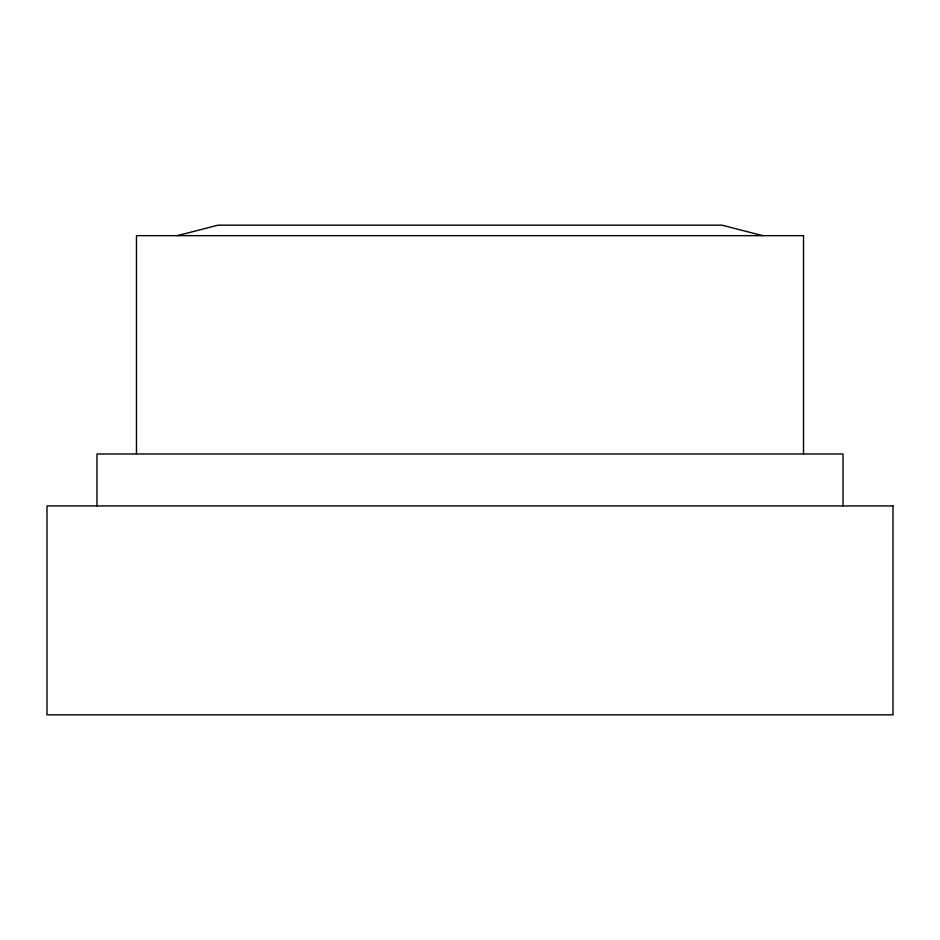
<?xml version="1.0" encoding="UTF-8"?>
<svg xmlns="http://www.w3.org/2000/svg" width="940" height="940" viewBox="0 0 940 940"><rect width="100%" height="100%" fill="white"/><g stroke="black" fill="none" stroke-linecap="round" stroke-linejoin="round"><path stroke-width="1.41" d="M177.261 235.658L218.057 225.165L721.943 225.165L762.74 235.658M843.027 505.92L843.027 453.973L96.973 453.973L96.973 505.92M803.524 453.973L803.524 235.658L136.476 235.658L136.476 453.973M893 505.92L47 505.92L47 714.835L893 714.835L893 505.92"/></g></svg>
